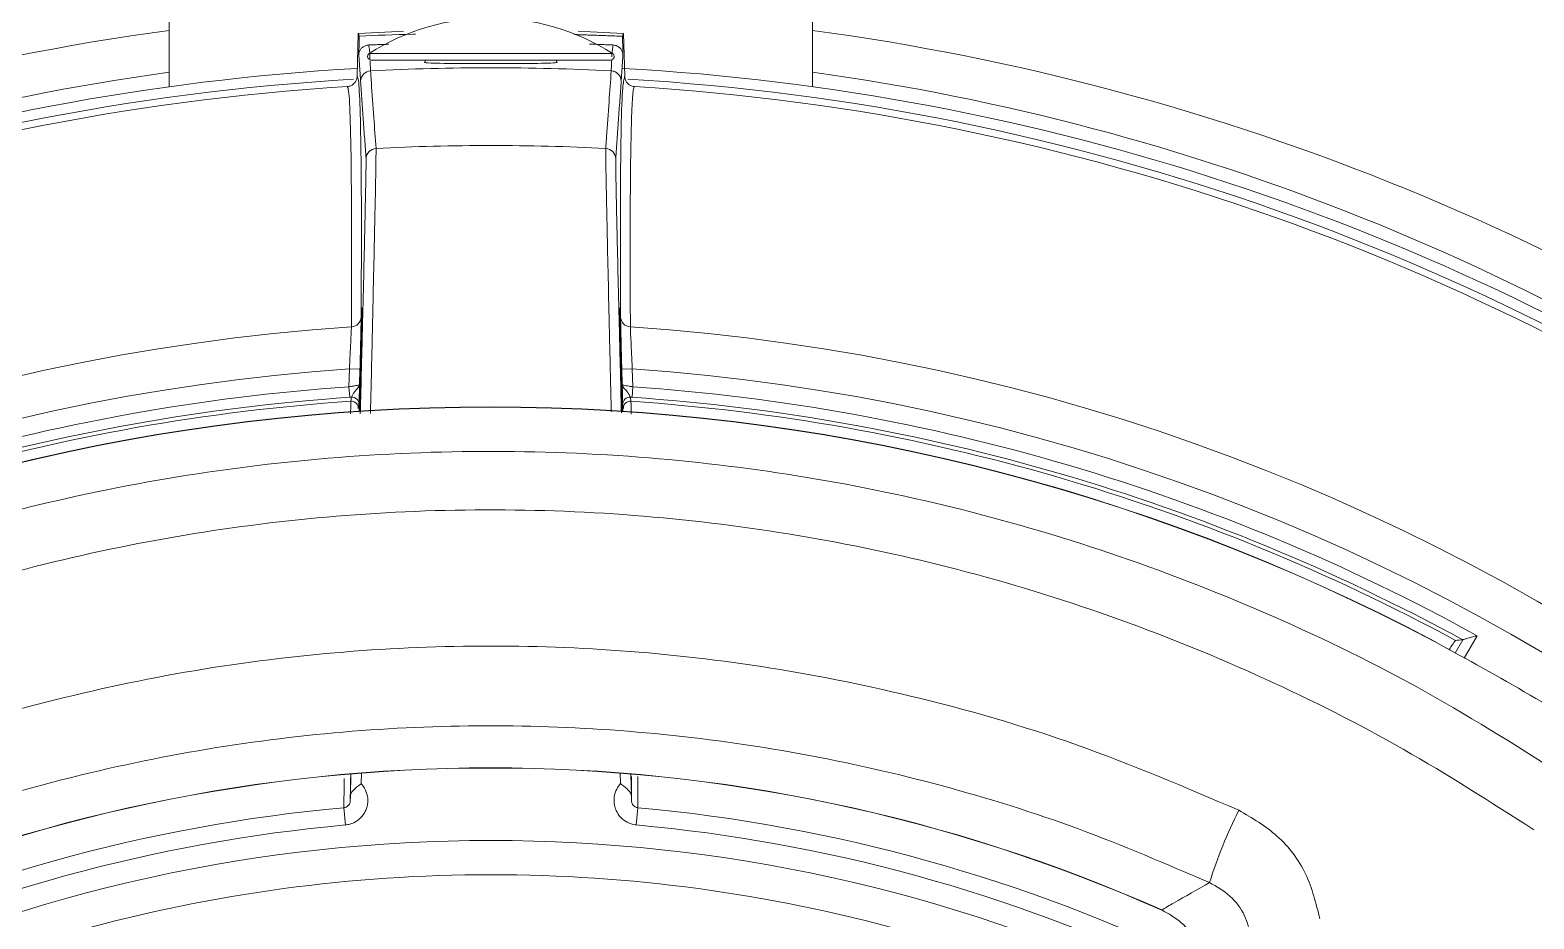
# Model space of a CAD drawing. Extents: x 16.7 to 113.1, y 4.5 to 84.5.
# Drawn here: x 106.314 to 108.464, y 38.061 to 39.331 of the extents above; entities that cross this region are included whole.
import ezdxf

# ---------------------------------------------------------------- set-up
doc = ezdxf.new("R2010")
doc.units = 0
doc.header["$MEASUREMENT"] = 0
doc.linetypes.add('SLD-SOLID', pattern=[0])
doc.layers.add('OBJECT', color=7, linetype='CONTINUOUS')

msp = doc.modelspace()

# ---------------------------------------------------------------- linework, layer by layer
at = {"layer": 'OBJECT', "linetype": 'SLD-SOLID', "lineweight": 15}
for p, q in [((106.5127, 39.25), (106.5127, 39.6013)), ((107.4327, 39.6013), (107.4327, 39.25)), ((106.783, 39.3262), (106.7814, 39.2648)), ((107.1624, 39.3262), (107.164, 39.2648)), ((107.1465, 39.2974), (106.7988, 39.2974)), ((107.1439, 39.2882), (106.8015, 39.2882)), ((106.8789, 39.2882), (106.8789, 39.2852)), ((107.0664, 39.2852), (107.0664, 39.2882)), ((106.7698, 38.8212), (106.7705, 38.8467)), ((106.7855, 38.8463), (106.7705, 38.8467)), ((106.7855, 38.8463), (106.7849, 38.824)), ((107.1749, 38.8467), (107.1599, 38.8463)), ((107.1605, 38.824), (107.1599, 38.8463)), ((107.1749, 38.8467), (107.1755, 38.8212)), ((106.7709, 38.8062), (106.7698, 38.8212)), ((107.1755, 38.8212), (107.1745, 38.8062)), ((108.3827, 38.4655), (108.3641, 38.4333)), ((108.3511, 38.4406), (108.362, 38.4597)), ((106.7877, 38.2691), (106.7874, 38.254)), ((107.158, 38.254), (107.1576, 38.269)), ((106.7719, 38.2367), (106.7727, 38.2679)), ((107.1727, 38.2678), (107.1735, 38.2367)), ((107.1735, 38.2354), (107.1735, 38.2367)), ((106.7648, 38.1949), (106.7626, 38.2197)), ((107.1806, 38.1949), (107.1828, 38.2197))]:
    msp.add_line(p, q, dxfattribs=at)
at = {"layer": 'OBJECT', "linetype": 'SLD-SOLID', "lineweight": 15, "flags": 128}
for points in [[(106.783, 39.3262), (106.8304, 39.3285), (106.8477, 39.3292)], [(107.0977, 39.3292), (107.115, 39.3285), (107.1624, 39.3262)]]:
    msp.add_lwpolyline(points, dxfattribs=at)
at = {"layer": 'OBJECT', "linetype": 'SLD-SOLID', "lineweight": 15}
for centre, radius, start, end in [((106.9727, 35.9065), 3.76, 16.2407, 79.9678), ((106.9727, 39.0253), 0.323, 57.4319, 122.5681), ((106.9727, 35.9065), 3.4547, 97.6517, 126.8916), ((106.9727, 35.9065), 3.4547, 53.1084, 82.3483), ((106.8015, 39.2932), 0.005, 122.5681, 270), ((107.1439, 39.2932), 0.005, 270, 57.4319), ((106.9727, 35.9065), 3.36, 93.3521, 125.6636), ((106.9727, 35.9465), 3.356, 97.8782, 125.6868), ((106.9727, 35.9065), 3.375, 93.2438, 123.2401), ((106.8014, 39.2577), 0.015, 92.9178, 178.4869), ((106.8014, 39.2577), 0.015, 92.9031, 178.4722), ((106.7866, 39.2581), 0.000217, 181.9021, 183.7859), ((106.9727, 35.9065), 3.3706, 87.0742, 92.9258), ((107.144, 39.2577), 0.015, 1.5131, 87.0822), ((107.144, 39.2577), 0.015, 33.3649, 87.0843), ((107.144, 39.2577), 0.015, 1.5077, 33.3604), ((107.1587, 39.2581), 0.000217, 356.2141, 358.0979), ((106.9727, 35.9065), 3.375, 56.7599, 86.8016), ((106.9727, 35.9065), 3.36, 54.3364, 86.6557), ((106.9727, 35.9465), 3.356, 54.3132, 82.1218), ((106.9727, 35.9065), 3.35, 93.5142, 125.5044), ((106.9727, 35.9065), 3.35, 54.4956, 86.4858), ((106.8092, 39.1468), 0.015, 92.8801, 178.4869), ((106.9727, 35.9065), 3.2595, 87.1121, 92.8879), ((107.1362, 39.1468), 0.015, 1.5131, 87.1199), ((106.7724, 38.9216), 0.0149, 273.5677, 358.3077), ((107.173, 38.9216), 0.0149, 181.6923, 266.4323), ((106.9727, 35.9065), 3.0068, 93.8025, 160.2009), ((106.9727, 35.9065), 3.0068, 19.7991, 86.1975), ((106.9727, 35.9065), 2.9472, 93.9337, 159.5632), ((106.9727, 35.9065), 2.9472, 20.4368, 86.0663), ((106.9727, 35.9065), 2.9217, 93.9812, 118.8549), ((106.9727, 35.9065), 2.9217, 61.1451, 86.0188), ((106.9727, 35.9065), 2.9067, 93.9812, 118.5533), ((106.9727, 35.9065), 2.901, 93.9579, 118.3816), ((106.9722, 35.907), 2.8855, 62.0886, 117.9114), ((106.9722, 35.907), 2.8851, 62.0886, 117.9114), ((106.7731, 38.7906), 0.01, 358.5079, 93.9577), ((106.7741, 38.7964), 0.01, 358.5079, 93.9306), ((107.1713, 38.7964), 0.01, 86.0694, 181.4921), ((107.1722, 38.7906), 0.01, 86.0423, 181.4921), ((106.9727, 35.9065), 2.901, 61.6184, 86.0421), ((106.9727, 35.9065), 2.9067, 61.4467, 86.0188), ((106.9722, 35.907), 2.3696, 66.1107, 113.8893), ((106.9722, 35.907), 2.3693, 66.1107, 113.8893), ((106.9727, 35.9065), 2.3227, 95.19, 115.9848), ((106.9727, 35.9065), 2.3227, 64.0255, 84.81), ((108.6219, 37.9203), 0.6508, 152.9786, 162.8135), ((106.9727, 35.9065), 2.2979, 95.19, 115.4799), ((106.9727, 35.9065), 2.2979, 64.5353, 84.81), ((106.9727, 35.9065), 2.2663, 65.0518, 114.9482), ((106.9727, 35.9065), 2.2174, 74.5854, 105.4146)]:
    msp.add_arc(centre, radius, start, end, dxfattribs=at)
for centre, major_axis, ratio, start_param, end_param in [((106.7804, 38.6117), (0.0084, 0.3225), 0.002524, 5.286347, 7.28196), ((107.165, 38.6117), (-0.0084, 0.3225), 0.002524, 5.285885, 7.280024), ((110.0433, 34.1337), (4.6065, -2.6595), 0.745432, 2.319076, 2.32127)]:
    msp.add_ellipse(centre, major_axis=major_axis, ratio=ratio, start_param=start_param, end_param=end_param, dxfattribs=at)
for points in [[(106.783, 39.3262), (106.7846, 39.3222)], [(107.1608, 39.3222), (107.0921, 39.3246)], [(107.1608, 39.3222), (107.1624, 39.3262)], [(106.7846, 39.3222), (106.7839, 39.2953)], [(106.7981, 39.3097), (106.8267, 39.3107)], [(107.1135, 39.3109), (107.1473, 39.3097)], [(107.1615, 39.2953), (107.1608, 39.3222)], [(106.7864, 39.2581), (106.7839, 39.2953)], [(106.7999, 39.287), (106.8007, 39.2726)], [(107.1615, 39.2953), (107.159, 39.2581)], [(106.7814, 39.2648), (106.7817, 39.2642)], [(106.7942, 39.1472), (106.7864, 39.2581)], [(107.159, 39.2581), (107.1512, 39.1472)], [(107.1637, 39.2628), (107.164, 39.2648)], [(106.7734, 38.8064), (106.7709, 38.8062)], [(106.7841, 38.7961), (106.7831, 38.7904)], [(107.1622, 38.7904), (107.1613, 38.7961)], [(107.1745, 38.8062), (107.172, 38.8064)], [(108.362, 38.4597), (108.362, 38.4597)], [(106.7719, 38.2625), (106.7717, 38.2298)], [(107.1737, 38.2298), (107.1735, 38.2643)], [(107.1826, 38.264), (107.1828, 38.2197)]]:
    msp.add_open_spline(points, degree=1, dxfattribs=at)
for points, knots in [([(106.865, 39.325), (106.8639, 39.325), (106.8339, 39.3246), (106.8088, 39.3234), (106.7846, 39.3222)], [0, 0, 0, 0, 0.035338, 1, 1, 1, 1]), ([(106.7839, 39.2953), (106.784, 39.2967), (106.7843, 39.2995), (106.7863, 39.3033), (106.7891, 39.3065), (106.7932, 39.309), (106.7964, 39.3095), (106.7981, 39.3097)], [0, 0, 0, 0, 0.172104, 0.3436991, 0.5271717, 0.7462575, 1, 1, 1, 1]), ([(106.7981, 39.3097), (106.7981, 39.3096), (106.7982, 39.309), (106.7987, 39.3058), (106.7993, 39.301), (106.7997, 39.2926), (106.7998, 39.2898)], [0, 0, 0, 0, 0.034441, 0.172207, 0.723274, 1, 1, 1, 1]), ([(107.1457, 39.2927), (107.1457, 39.2932), (107.1462, 39.3021), (107.1467, 39.306), (107.1473, 39.3097)], [0, 0, 0, 0, 0.0559297, 1, 1, 1, 1]), ([(107.1473, 39.3097), (107.1494, 39.3094), (107.1531, 39.3088), (107.1575, 39.3054), (107.1603, 39.3014), (107.1614, 39.2978), (107.1615, 39.2957), (107.1615, 39.2953)], [0, 0, 0, 0, 0.308561, 0.551719, 0.748639, 0.946747, 1, 1, 1, 1]), ([(106.9053, 39.2834), (106.8985, 39.2835), (106.8851, 39.2838), (106.8768, 39.2845), (106.8781, 39.285), (106.8784, 39.2852)], [0, 0, 0, 0, 0.4288048, 0.8576059, 1, 1, 1, 1]), ([(107.067, 39.2852), (107.0673, 39.285), (107.0686, 39.2845), (107.0596, 39.2838), (107.041, 39.2833), (107.0141, 39.2831), (106.9826, 39.283), (106.9501, 39.283), (106.9234, 39.2831), (106.9103, 39.2833), (106.9053, 39.2834)], [0, 0, 0, 0, 0.050575, 0.193953, 0.337211, 0.480415, 0.623619, 0.766833, 0.91005, 1, 1, 1, 1]), ([(107.1447, 39.2726), (107.1447, 39.273), (107.1448, 39.2751), (107.1451, 39.281), (107.1453, 39.2854), (107.1455, 39.2886)], [0, 0, 0, 0, 0.065499, 0.327495, 1, 1, 1, 1]), ([(106.7673, 39.2502), (106.769, 39.2504), (106.7724, 39.251), (106.7767, 39.2538), (106.7799, 39.2579), (106.7812, 39.2617), (106.7814, 39.2641), (106.7814, 39.2648)], [0, 0, 0, 0, 0.2273664, 0.4547328, 0.6820989, 0.9094643, 1, 1, 1, 1]), ([(106.7817, 39.2642), (106.782, 39.2639), (106.7834, 39.2621), (106.7853, 39.2376), (106.787, 39.1705), (106.7878, 39.0688), (106.7874, 38.9704), (106.7873, 38.9211)], [0, 0, 0, 0, 0.062862, 0.296724, 0.530754, 0.765292, 1, 1, 1, 1]), ([(106.8007, 39.2726), (106.8007, 39.2724), (106.8008, 39.2711), (106.8011, 39.2656), (106.8027, 39.2437), (106.8052, 39.208), (106.8074, 39.1765), (106.8085, 39.1618)], [0, 0, 0, 0, 0.007069, 0.035343, 0.14844, 0.600828, 1, 1, 1, 1]), ([(107.1369, 39.1618), (107.1369, 39.1621), (107.137, 39.1634), (107.1374, 39.1689), (107.139, 39.1908), (107.1415, 39.2264), (107.1437, 39.2579), (107.1447, 39.2726)], [0, 0, 0, 0, 0.007069, 0.035343, 0.14844, 0.600828, 1, 1, 1, 1]), ([(107.1581, 38.9211), (107.1579, 38.9742), (107.1576, 39.0805), (107.1586, 39.1848), (107.1605, 39.251), (107.1626, 39.259), (107.1637, 39.2628)], [0, 0, 0, 0, 0.255308, 0.510833, 0.767016, 1, 1, 1, 1]), ([(107.164, 39.2648), (107.1642, 39.2631), (107.1646, 39.2597), (107.1673, 39.2553), (107.1712, 39.252), (107.175, 39.2505), (107.1774, 39.2502), (107.178, 39.2502)], [0, 0, 0, 0, 0.2273647, 0.4547294, 0.6820944, 0.9094602, 1, 1, 1, 1]), ([(106.7733, 38.9066), (106.7733, 38.9078), (106.7733, 38.9136), (106.7734, 38.9377), (106.7736, 38.9943), (106.7735, 39.07), (106.7729, 39.1547), (106.7714, 39.2208), (106.7693, 39.248), (106.7677, 39.2497), (106.7673, 39.2502)], [0, 0, 0, 0, 0.005085, 0.025423, 0.106777, 0.26949, 0.432262, 0.675585, 0.919105, 1, 1, 1, 1]), ([(107.178, 39.2502), (107.1776, 39.2497), (107.1764, 39.2484), (107.1747, 39.2305), (107.1731, 39.1867), (107.1721, 39.118), (107.1717, 39.0273), (107.172, 38.9469), (107.1721, 38.9066)], [0, 0, 0, 0, 0.080895, 0.258852, 0.443922, 0.629078, 0.814495, 1, 1, 1, 1]), ([(106.8085, 39.1618), (106.8085, 39.1592), (106.8085, 39.154), (106.8081, 39.1242), (106.8072, 39.0786), (106.8059, 39.018), (106.8042, 38.943), (106.8025, 38.8643), (106.8011, 38.8073), (106.8006, 38.7828)], [0, 0, 0, 0, 0.1456763, 0.29558, 0.4412515, 0.5911379, 0.7369742, 0.8870164, 1, 1, 1, 1]), ([(107.1448, 38.7855), (107.1443, 38.8034), (107.1432, 38.8545), (107.1415, 38.9287), (107.1397, 39.0065), (107.1384, 39.0697), (107.1374, 39.1183), (107.137, 39.1423), (107.1369, 39.1572), (107.1369, 39.1598), (107.1369, 39.1618)], [0, 0, 0, 0, 0.082203, 0.234096, 0.381307, 0.532817, 0.67953, 0.830519, 0.872597, 1, 1, 1, 1]), ([(106.786, 38.7826), (106.7866, 38.8047), (106.7879, 38.8581), (106.7898, 38.9331), (106.7915, 39.0063), (106.7928, 39.0657), (106.7938, 39.1102), (106.7943, 39.1394), (106.7943, 39.1446), (106.7942, 39.1472)], [0, 0, 0, 0, 0.105398, 0.25461, 0.403819, 0.552861, 0.701902, 0.850951, 1, 1, 1, 1]), ([(107.1512, 39.1472), (107.1511, 39.144), (107.1511, 39.1381), (107.1517, 39.1046), (107.1527, 39.058), (107.1541, 38.9959), (107.1559, 38.9205), (107.1577, 38.8488), (107.1589, 38.8004), (107.1593, 38.7838)], [0, 0, 0, 0, 0.170408, 0.320196, 0.469986, 0.620292, 0.7706, 0.921298, 1, 1, 1, 1]), ([(106.7873, 38.9211), (106.7873, 38.9207), (106.7873, 38.9191), (106.7871, 38.9115), (106.7867, 38.8944), (106.7862, 38.8718), (106.7857, 38.8548), (106.7855, 38.8463)], [0, 0, 0, 0, 0.069456, 0.301092, 0.533716, 0.766867, 1, 1, 1, 1]), ([(107.1599, 38.8463), (107.1598, 38.8491), (107.1595, 38.8602), (107.159, 38.8794), (107.1585, 38.9003), (107.1582, 38.9157), (107.1581, 38.9193), (107.1581, 38.9211)], [0, 0, 0, 0, 0.074961, 0.307217, 0.538491, 0.769236, 1, 1, 1, 1]), ([(106.7705, 38.8467), (106.7708, 38.8535), (106.7715, 38.8671), (106.7724, 38.8853), (106.773, 38.8989), (106.7732, 38.9051), (106.7733, 38.9064), (106.7733, 38.9066)], [0, 0, 0, 0, 0.233393, 0.466666, 0.699222, 0.93063, 1, 1, 1, 1]), ([(107.1721, 38.9066), (107.1721, 38.9052), (107.1722, 38.9023), (107.1728, 38.8899), (107.1736, 38.8732), (107.1743, 38.8578), (107.1748, 38.8489), (107.1749, 38.8467)], [0, 0, 0, 0, 0.230505, 0.461128, 0.692467, 0.924948, 1, 1, 1, 1]), ([(106.7698, 38.8212), (106.7709, 38.8213), (106.7737, 38.8218), (106.7779, 38.8225), (106.7817, 38.8232), (106.7844, 38.8237), (106.7847, 38.8239), (106.7849, 38.824)], [0, 0, 0, 0, 0.136594, 0.353062, 0.567991, 0.781364, 1, 1, 1, 1]), ([(106.7734, 38.8064), (106.7736, 38.8066), (106.7739, 38.807), (106.7751, 38.8101), (106.778, 38.8147), (106.7818, 38.8185), (106.7839, 38.8211), (106.7847, 38.8227), (106.7849, 38.8235), (106.7849, 38.824), (106.7849, 38.824)], [0, 0, 0, 0, 0.140927, 0.28878, 0.468865, 0.6962, 0.839459, 0.916865, 0.995587, 1, 1, 1, 1]), ([(106.7849, 38.824), (106.7849, 38.8239), (106.7849, 38.8226), (106.7848, 38.8199), (106.7847, 38.8147), (106.7845, 38.8083), (106.7843, 38.8018), (106.7842, 38.7972), (106.7841, 38.7965), (106.7841, 38.7961)], [0, 0, 0, 0, 0.004584, 0.10303, 0.201435, 0.395258, 0.602167, 0.800956, 1, 1, 1, 1]), ([(107.1613, 38.7961), (107.1613, 38.7965), (107.1612, 38.7972), (107.1611, 38.8018), (107.1609, 38.8083), (107.1607, 38.8147), (107.1606, 38.8199), (107.1605, 38.8226), (107.1605, 38.8239), (107.1605, 38.824)], [0, 0, 0, 0, 0.199044, 0.397833, 0.604742, 0.798565, 0.89697, 0.995416, 1, 1, 1, 1]), ([(107.1605, 38.824), (107.1605, 38.824), (107.1605, 38.8235), (107.1607, 38.8227), (107.1615, 38.8211), (107.1636, 38.8185), (107.1674, 38.8147), (107.1703, 38.8101), (107.1715, 38.807), (107.1718, 38.8066), (107.172, 38.8064)], [0, 0, 0, 0, 0.004413, 0.083135, 0.160541, 0.3038, 0.531135, 0.71122, 0.859073, 1, 1, 1, 1]), ([(107.1605, 38.824), (107.1605, 38.824), (107.1607, 38.8238), (107.1625, 38.8234), (107.1659, 38.8228), (107.1704, 38.822), (107.1738, 38.8214), (107.1755, 38.8212)], [0, 0, 0, 0, 0.135232, 0.349505, 0.565421, 0.782491, 1, 1, 1, 1]), ([(106.7722, 38.7823), (106.7722, 38.7856), (106.7723, 38.7937), (106.7724, 38.7994), (106.7724, 38.8003), (106.7725, 38.8006)], [0, 0, 0, 0, 0.303314, 0.741141, 1, 1, 1, 1]), ([(106.7725, 38.8006), (106.7725, 38.8007), (106.7726, 38.8013), (106.7729, 38.8032), (106.7732, 38.805), (106.7734, 38.8064)], [0, 0, 0, 0, 0.061261, 0.306306, 1, 1, 1, 1]), ([(107.172, 38.8064), (107.172, 38.8063), (107.1721, 38.8057), (107.1724, 38.8037), (107.1727, 38.8019), (107.1729, 38.8006)], [0, 0, 0, 0, 0.061261, 0.306306, 1, 1, 1, 1]), ([(107.1729, 38.8006), (107.173, 38.7998), (107.173, 38.7981), (107.1731, 38.7906), (107.1732, 38.7837), (107.1732, 38.7821)], [0, 0, 0, 0, 0.4324846, 0.8647991, 1, 1, 1, 1]), ([(105.426, 38.2578), (105.4904, 38.2987), (105.6196, 38.381), (105.8272, 38.4845), (106.0448, 38.5726), (106.2689, 38.6414), (106.4964, 38.6909), (106.7268, 38.7212), (106.9618, 38.7322), (107.1956, 38.7231), (107.4252, 38.6947), (107.6503, 38.6478), (107.8732, 38.5817), (108.0943, 38.495), (108.3116, 38.3889), (108.4493, 38.3016), (108.5184, 38.2578)], [0, 0, 0, 0, 0.069874, 0.140224, 0.21209, 0.284485, 0.354361, 0.42473, 0.496663, 0.569139, 0.63829, 0.70792, 0.779053, 0.850702, 0.925062, 1, 1, 1, 1]), ([(108.4638, 38.188), (108.4022, 38.2275), (108.2786, 38.3067), (108.0798, 38.4067), (107.8715, 38.492), (107.6568, 38.5588), (107.4388, 38.6071), (107.2179, 38.6371), (106.9925, 38.6485), (106.7682, 38.6406), (106.548, 38.6143), (106.3322, 38.5702), (106.1184, 38.5077), (105.9028, 38.4242), (105.6877, 38.3199), (105.5498, 38.2321), (105.4805, 38.188)], [0, 0, 0, 0, 0.069423, 0.139315, 0.210704, 0.282616, 0.352042, 0.421958, 0.493432, 0.565446, 0.634079, 0.703187, 0.773786, 0.844894, 0.922121, 1, 1, 1, 1]), ([(108.3827, 38.4655), (108.3826, 38.4654), (108.3806, 38.4649), (108.376, 38.4636), (108.3698, 38.4618), (108.3652, 38.4606), (108.3626, 38.4598), (108.3622, 38.4597), (108.362, 38.4597)], [0, 0, 0, 0, 0.005421, 0.223557, 0.511226, 0.716484, 0.857855, 1, 1, 1, 1]), ([(105.9023, 38.216), (105.9667, 38.2438), (106.0955, 38.2995), (106.2986, 38.3633), (106.508, 38.4114), (106.7209, 38.4414), (106.9335, 38.4533), (107.1464, 38.4478), (107.3602, 38.4243), (107.5832, 38.38), (107.8127, 38.314), (107.9654, 38.2487), (108.0421, 38.216)], [0, 0, 0, 0, 0.095398, 0.1907956, 0.2889546, 0.3871132, 0.4825164, 0.5779195, 0.6761072, 0.7742954, 0.8866036, 1, 1, 1, 1]), ([(108.5888, 38.2999), (108.5457, 38.3272), (108.4591, 38.3821), (108.3683, 38.4316), (108.3227, 38.4565)], [0, 0, 0, 0, 0.497922, 1, 1, 1, 1]), ([(108.3517, 38.4588), (108.3513, 38.4584), (108.3504, 38.4574), (108.3471, 38.4524), (108.3436, 38.4467), (108.3427, 38.4453)], [0, 0, 0, 0, 0.372663, 0.840636, 1, 1, 1, 1]), ([(108.0001, 38.1126), (107.9381, 38.1392), (107.8136, 38.1927), (107.6176, 38.2537), (107.4151, 38.2998), (107.2097, 38.3281), (107.0041, 38.3393), (106.7988, 38.3335), (106.5922, 38.3104), (106.3788, 38.2676), (106.1607, 38.2046), (106.0167, 38.1433), (105.9443, 38.1126)], [0, 0, 0, 0, 0.0955773, 0.191815, 0.2901405, 0.3891899, 0.484768, 0.5810126, 0.6793587, 0.7784301, 0.888705, 1, 1, 1, 1]), ([(106.7626, 38.2197), (106.7626, 38.2202), (106.7626, 38.2241), (106.7627, 38.238), (106.7628, 38.2513), (106.7628, 38.2614)], [0, 0, 0, 0, 0.041524, 0.276149, 1, 1, 1, 1]), ([(106.7874, 38.254), (106.7884, 38.2527), (106.7921, 38.2484), (106.7961, 38.2393), (106.7973, 38.2273), (106.7947, 38.217), (106.7895, 38.208), (106.7822, 38.2007), (106.773, 38.1961), (106.767, 38.1953), (106.7648, 38.1949)], [0, 0, 0, 0, 0.065517, 0.218281, 0.370935, 0.523598, 0.616973, 0.766999, 0.916452, 1, 1, 1, 1]), ([(106.7719, 38.2367), (106.7722, 38.2382), (106.7728, 38.2411), (106.7767, 38.2453), (106.7817, 38.2497), (106.7855, 38.2526), (106.7873, 38.254), (106.7874, 38.254)], [0, 0, 0, 0, 0.259529, 0.511586, 0.769408, 0.991451, 1, 1, 1, 1]), ([(107.1806, 38.1949), (107.18, 38.195), (107.1755, 38.1955), (107.1673, 38.1982), (107.1577, 38.2054), (107.1519, 38.2143), (107.1487, 38.2243), (107.1484, 38.2349), (107.1516, 38.2459), (107.1561, 38.2515), (107.158, 38.254)], [0, 0, 0, 0, 0.022263, 0.172986, 0.324528, 0.476037, 0.573112, 0.725601, 0.877165, 1, 1, 1, 1]), ([(107.158, 38.254), (107.1581, 38.254), (107.1599, 38.2526), (107.1637, 38.2497), (107.1687, 38.2453), (107.1726, 38.2411), (107.1732, 38.2382), (107.1735, 38.2367)], [0, 0, 0, 0, 0.008549, 0.230592, 0.488414, 0.740471, 1, 1, 1, 1]), ([(106.7626, 38.2197), (106.7632, 38.2197), (106.7649, 38.22), (106.7676, 38.2214), (106.7697, 38.2235), (106.7711, 38.2262), (106.7716, 38.2283), (106.7717, 38.2296), (106.7717, 38.2298)], [0, 0, 0, 0, 0.123144, 0.346276, 0.575891, 0.721631, 0.963157, 1, 1, 1, 1]), ([(106.7717, 38.2298), (106.7717, 38.2298), (106.7717, 38.2309), (106.7718, 38.2331), (106.7719, 38.2355), (106.7719, 38.2367)], [0, 0, 0, 0, 0.016331, 0.508871, 1, 1, 1, 1]), ([(107.1735, 38.2367), (107.1735, 38.2355), (107.1736, 38.2331), (107.1737, 38.2309), (107.1737, 38.2298), (107.1737, 38.2298)], [0, 0, 0, 0, 0.491129, 0.983669, 1, 1, 1, 1]), ([(107.1737, 38.2298), (107.1737, 38.2292), (107.1738, 38.2278), (107.1746, 38.2254), (107.1762, 38.2228), (107.179, 38.2206), (107.1814, 38.2198), (107.1826, 38.2197), (107.1828, 38.2197)], [0, 0, 0, 0, 0.125806, 0.279014, 0.514445, 0.743985, 0.967247, 1, 1, 1, 1]), ([(108.1577, 38.0606), (108.1524, 38.0826), (108.1417, 38.1267), (108.0998, 38.1822), (108.0611, 38.2048), (108.0421, 38.216)], [0, 0, 0, 0, 0.336948, 0.673845, 1, 1, 1, 1]), ([(107.9318, 38.0736), (107.9374, 38.0768), (107.9602, 38.09), (107.983, 38.1029), (108.0001, 38.1126)], [0, 0, 0, 0, 0.247158, 1, 1, 1, 1]), ([(108.0001, 38.1126), (108.0103, 38.1068), (108.0308, 38.0952), (108.0515, 38.0674), (108.0568, 38.046), (108.0592, 38.0361)], [0, 0, 0, 0, 0.3481208, 0.6964216, 1, 1, 1, 1]), ([(107.9318, 38.0736), (107.9416, 38.0681), (107.961, 38.0572), (107.9825, 38.0291), (107.9876, 38.0065), (107.9903, 37.9949)], [0, 0, 0, 0, 0.326673, 0.652869, 1, 1, 1, 1])]:
    msp.add_open_spline(points, degree=3, knots=knots, dxfattribs=at)

doc.saveas('drawing.dxf')
